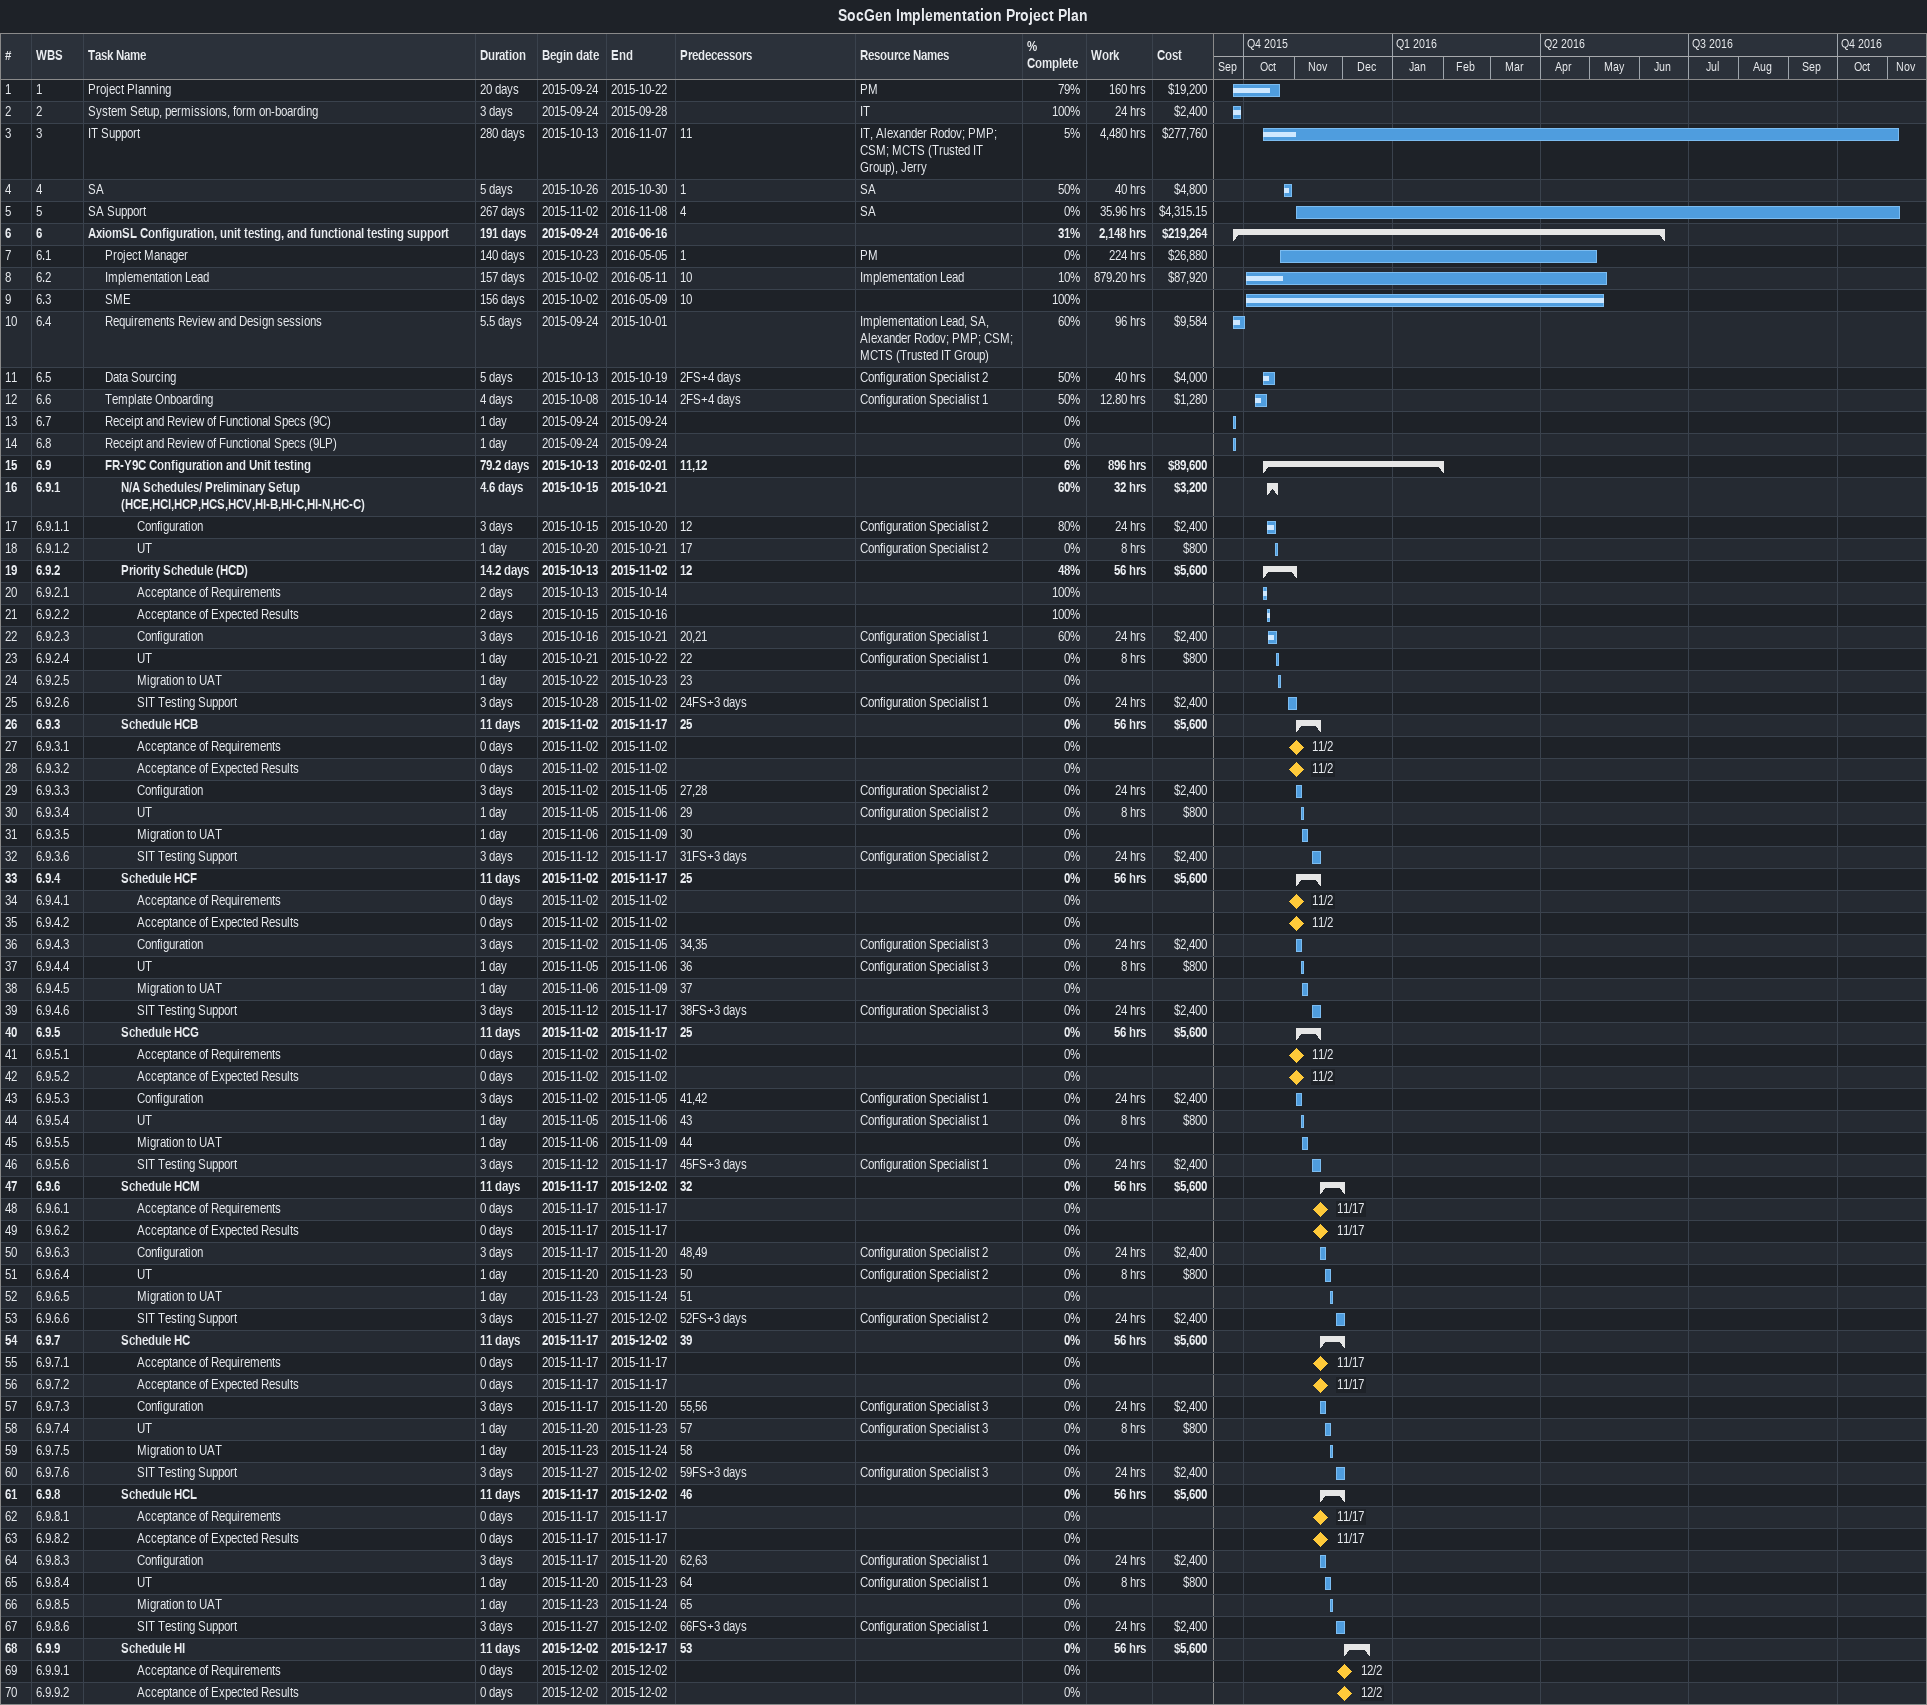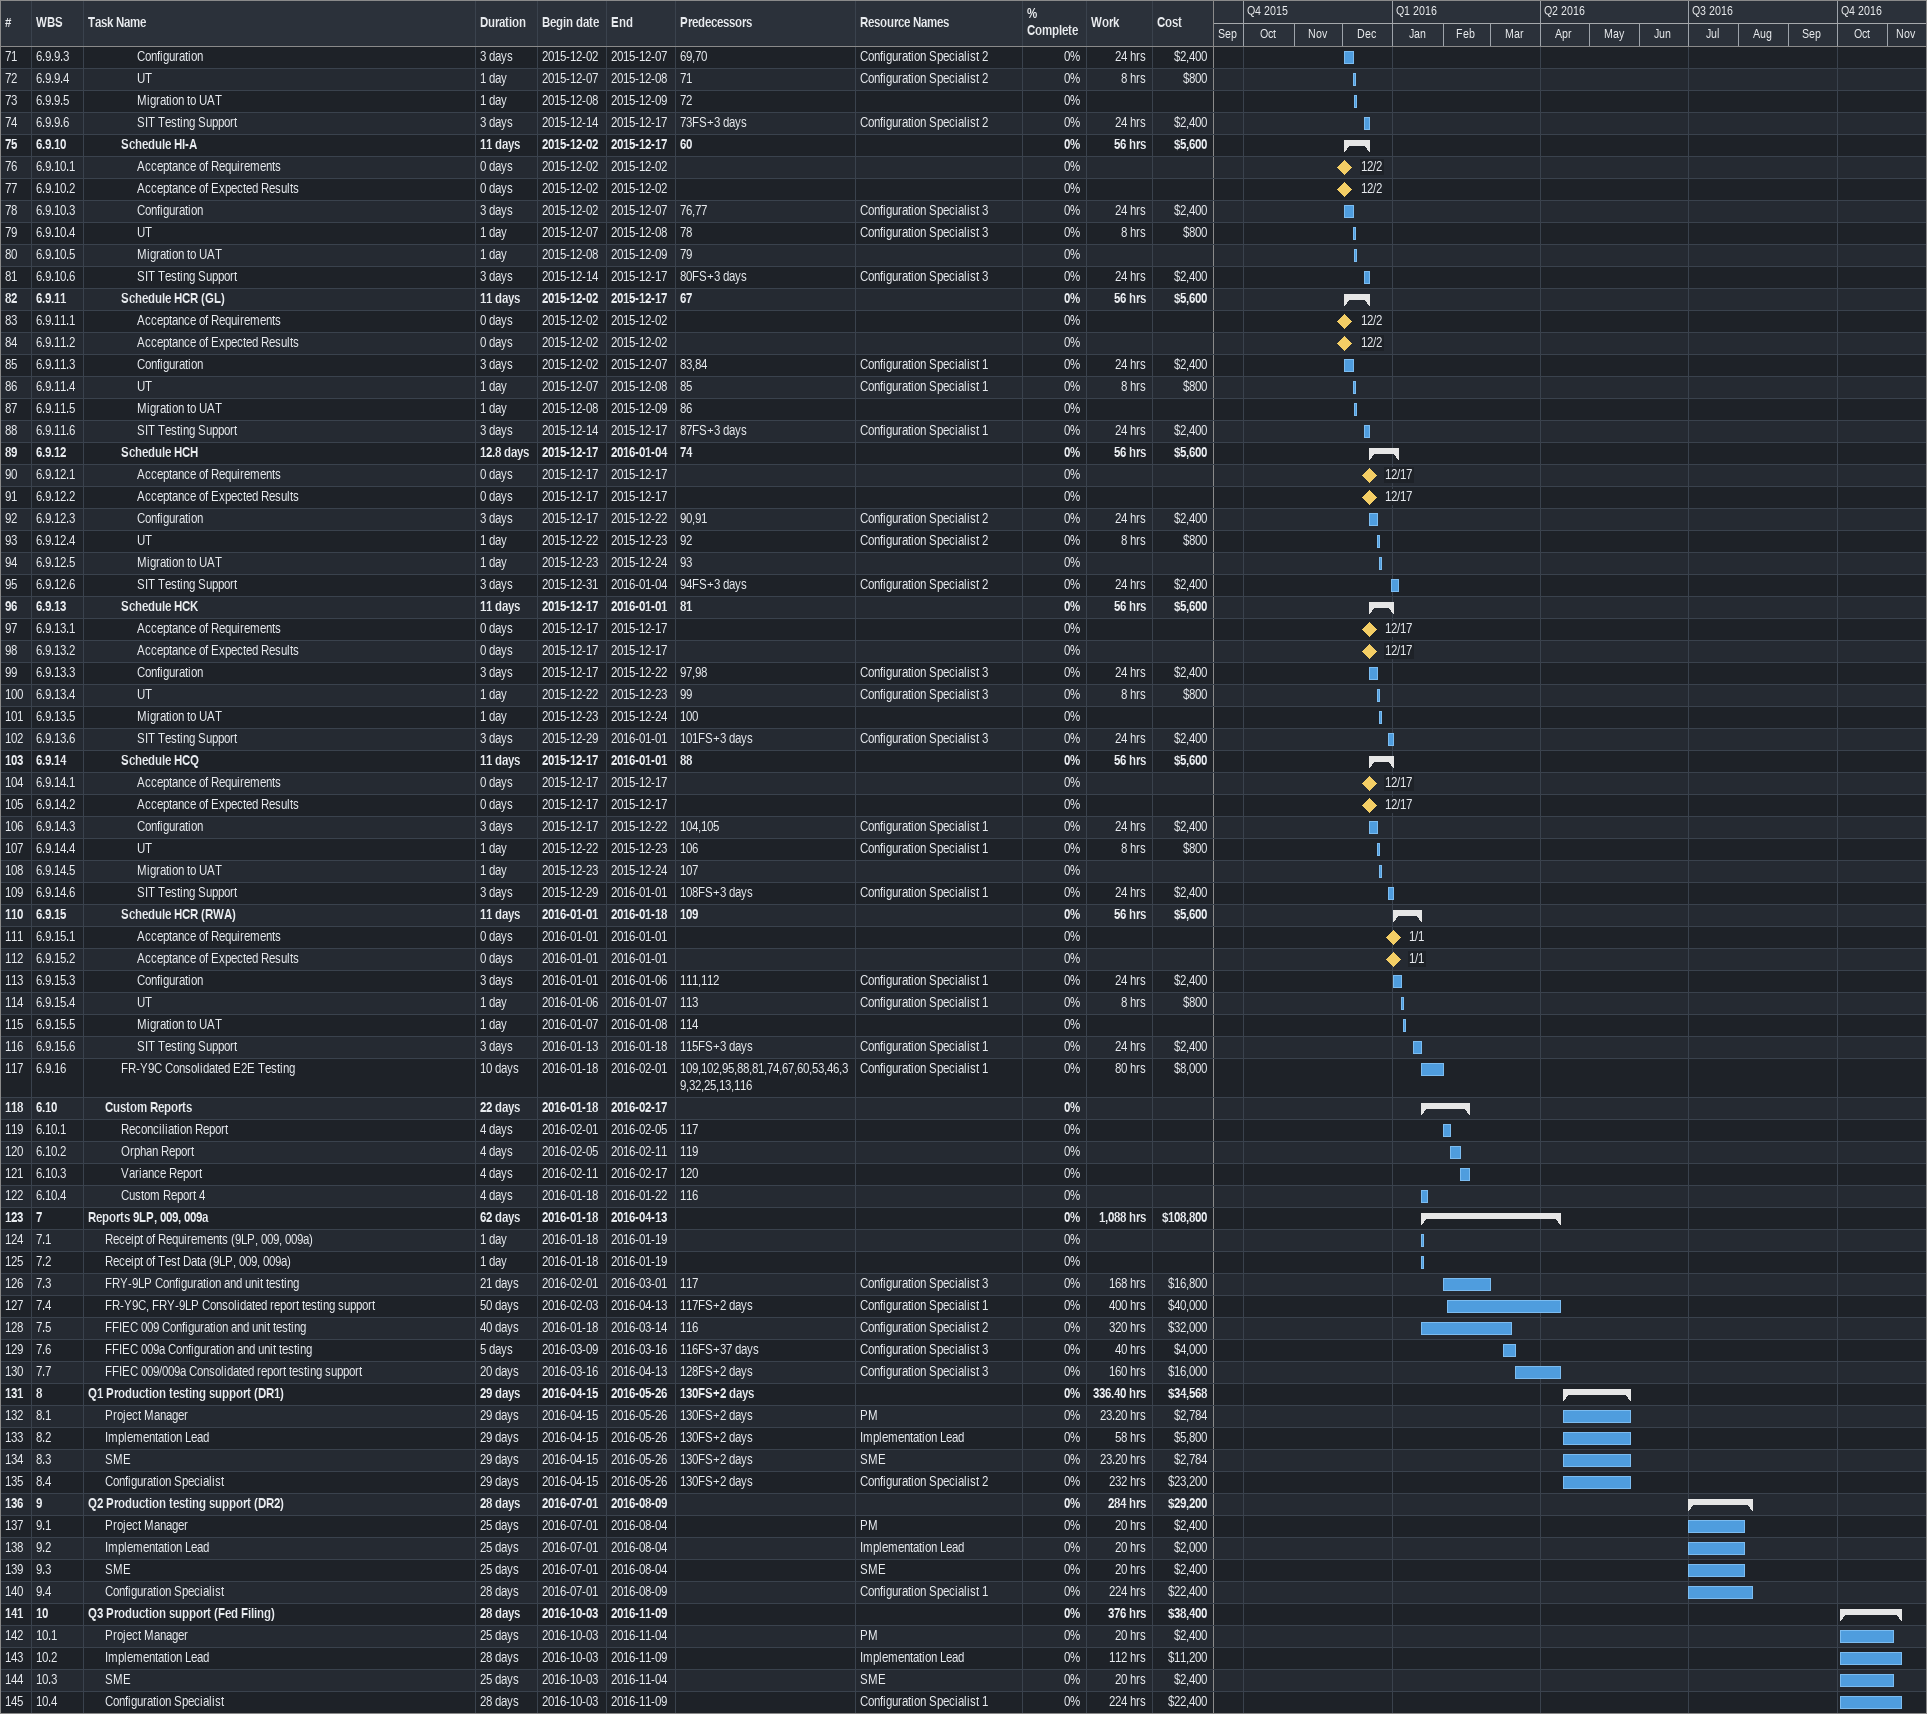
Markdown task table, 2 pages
SocGen Implementation Project Plan

| ID | WBS | Task | Duration | Start | Finish | Predecessors | Resources | % complete | Work (h) | Cost ($) |
|---|---|---|---|---|---|---|---|---|---|---|
| 1 | 1 | Project Planning | 20d | 2015-09-24 | 2015-10-22 |  | PM | 79 | 160 | 19200 |
| 2 | 2 | System Setup, permissions, form on-boarding | 3d | 2015-09-24 | 2015-09-28 |  | IT | 100 | 24 | 2400 |
| 3 | 3 | IT Support | 280d | 2015-10-13 | 2016-11-07 | 11 | IT, Alexander Rodov; PMP; CSM; MCTS (Trusted IT Group), Jerry | 5 | 4480 | 277760 |
| 4 | 4 | SA | 5d | 2015-10-26 | 2015-10-30 | 1 | SA | 50 | 40 | 4800 |
| 5 | 5 | SA Support | 267d | 2015-11-02 | 2016-11-08 | 4 | SA | 0 | 35.96 | 4315.15 |
| 6 | 6 | **AxiomSL Configuration, unit testing, and functional testing support** | 191d | 2015-09-24 | 2016-06-16 |  |  | 31 | 2148 | 219264 |
| 7 | 6.1 | Project Manager | 140d | 2015-10-23 | 2016-05-05 | 1 | PM | 0 | 224 | 26880 |
| 8 | 6.2 | Implementation Lead | 157d | 2015-10-02 | 2016-05-11 | 10 | Implementation Lead | 10 | 879.20 | 87920 |
| 9 | 6.3 | SME | 156d | 2015-10-02 | 2016-05-09 | 10 |  | 100 |  |  |
| 10 | 6.4 | Requirements Review and Design sessions | 5.5d | 2015-09-24 | 2015-10-01 |  | Implementation Lead, SA, Alexander Rodov; PMP; CSM; MCTS (Trusted IT Group) | 60 | 96 | 9584 |
| 11 | 6.5 | Data Sourcing | 5d | 2015-10-13 | 2015-10-19 | 2FS+4d | Configuration Specialist 2 | 50 | 40 | 4000 |
| 12 | 6.6 | Template Onboarding | 4d | 2015-10-08 | 2015-10-14 | 2FS+4d | Configuration Specialist 1 | 50 | 12.80 | 1280 |
| 13 | 6.7 | Receipt and Review of Functional Specs (9C) | 1d | 2015-09-24 | 2015-09-24 |  |  | 0 |  |  |
| 14 | 6.8 | Receipt and Review of Functional Specs (9LP) | 1d | 2015-09-24 | 2015-09-24 |  |  | 0 |  |  |
| 15 | 6.9 | **FR-Y9C Configuration and Unit testing** | 79.2d | 2015-10-13 | 2016-02-01 | 11, 12 |  | 6 | 896 | 89600 |
| 16 | 6.9.1 | **N/A Schedules/ Preliminary Setup (HCE,HCI,HCP,HCS,HCV,HI-B,HI-C,HI-N,HC-C)** | 4.6d | 2015-10-15 | 2015-10-21 |  |  | 60 | 32 | 3200 |
| 17 | 6.9.1.1 | Configuration | 3d | 2015-10-15 | 2015-10-20 | 12 | Configuration Specialist 2 | 80 | 24 | 2400 |
| 18 | 6.9.1.2 | UT | 1d | 2015-10-20 | 2015-10-21 | 17 | Configuration Specialist 2 | 0 | 8 | 800 |
| 19 | 6.9.2 | **Priority Schedule (HCD)** | 14.2d | 2015-10-13 | 2015-11-02 | 12 |  | 48 | 56 | 5600 |
| 20 | 6.9.2.1 | Acceptance of Requirements | 2d | 2015-10-13 | 2015-10-14 |  |  | 100 |  |  |
| 21 | 6.9.2.2 | Acceptance of Expected Results | 2d | 2015-10-15 | 2015-10-16 |  |  | 100 |  |  |
| 22 | 6.9.2.3 | Configuration | 3d | 2015-10-16 | 2015-10-21 | 20, 21 | Configuration Specialist 1 | 60 | 24 | 2400 |
| 23 | 6.9.2.4 | UT | 1d | 2015-10-21 | 2015-10-22 | 22 | Configuration Specialist 1 | 0 | 8 | 800 |
| 24 | 6.9.2.5 | Migration to UAT | 1d | 2015-10-22 | 2015-10-23 | 23 |  | 0 |  |  |
| 25 | 6.9.2.6 | SIT Testing Support | 3d | 2015-10-28 | 2015-11-02 | 24FS+3d | Configuration Specialist 1 | 0 | 24 | 2400 |
| 26 | 6.9.3 | **Schedule HCB** | 11d | 2015-11-02 | 2015-11-17 | 25 |  | 0 | 56 | 5600 |
| 27 | 6.9.3.1 | Acceptance of Requirements | 0d | 2015-11-02 | 2015-11-02 |  |  | 0 |  |  |
| 28 | 6.9.3.2 | Acceptance of Expected Results | 0d | 2015-11-02 | 2015-11-02 |  |  | 0 |  |  |
| 29 | 6.9.3.3 | Configuration | 3d | 2015-11-02 | 2015-11-05 | 27, 28 | Configuration Specialist 2 | 0 | 24 | 2400 |
| 30 | 6.9.3.4 | UT | 1d | 2015-11-05 | 2015-11-06 | 29 | Configuration Specialist 2 | 0 | 8 | 800 |
| 31 | 6.9.3.5 | Migration to UAT | 1d | 2015-11-06 | 2015-11-09 | 30 |  | 0 |  |  |
| 32 | 6.9.3.6 | SIT Testing Support | 3d | 2015-11-12 | 2015-11-17 | 31FS+3d | Configuration Specialist 2 | 0 | 24 | 2400 |
| 33 | 6.9.4 | **Schedule HCF** | 11d | 2015-11-02 | 2015-11-17 | 25 |  | 0 | 56 | 5600 |
| 34 | 6.9.4.1 | Acceptance of Requirements | 0d | 2015-11-02 | 2015-11-02 |  |  | 0 |  |  |
| 35 | 6.9.4.2 | Acceptance of Expected Results | 0d | 2015-11-02 | 2015-11-02 |  |  | 0 |  |  |
| 36 | 6.9.4.3 | Configuration | 3d | 2015-11-02 | 2015-11-05 | 34, 35 | Configuration Specialist 3 | 0 | 24 | 2400 |
| 37 | 6.9.4.4 | UT | 1d | 2015-11-05 | 2015-11-06 | 36 | Configuration Specialist 3 | 0 | 8 | 800 |
| 38 | 6.9.4.5 | Migration to UAT | 1d | 2015-11-06 | 2015-11-09 | 37 |  | 0 |  |  |
| 39 | 6.9.4.6 | SIT Testing Support | 3d | 2015-11-12 | 2015-11-17 | 38FS+3d | Configuration Specialist 3 | 0 | 24 | 2400 |
| 40 | 6.9.5 | **Schedule HCG** | 11d | 2015-11-02 | 2015-11-17 | 25 |  | 0 | 56 | 5600 |
| 41 | 6.9.5.1 | Acceptance of Requirements | 0d | 2015-11-02 | 2015-11-02 |  |  | 0 |  |  |
| 42 | 6.9.5.2 | Acceptance of Expected Results | 0d | 2015-11-02 | 2015-11-02 |  |  | 0 |  |  |
| 43 | 6.9.5.3 | Configuration | 3d | 2015-11-02 | 2015-11-05 | 41, 42 | Configuration Specialist 1 | 0 | 24 | 2400 |
| 44 | 6.9.5.4 | UT | 1d | 2015-11-05 | 2015-11-06 | 43 | Configuration Specialist 1 | 0 | 8 | 800 |
| 45 | 6.9.5.5 | Migration to UAT | 1d | 2015-11-06 | 2015-11-09 | 44 |  | 0 |  |  |
| 46 | 6.9.5.6 | SIT Testing Support | 3d | 2015-11-12 | 2015-11-17 | 45FS+3d | Configuration Specialist 1 | 0 | 24 | 2400 |
| 47 | 6.9.6 | **Schedule HCM** | 11d | 2015-11-17 | 2015-12-02 | 32 |  | 0 | 56 | 5600 |
| 48 | 6.9.6.1 | Acceptance of Requirements | 0d | 2015-11-17 | 2015-11-17 |  |  | 0 |  |  |
| 49 | 6.9.6.2 | Acceptance of Expected Results | 0d | 2015-11-17 | 2015-11-17 |  |  | 0 |  |  |
| 50 | 6.9.6.3 | Configuration | 3d | 2015-11-17 | 2015-11-20 | 48, 49 | Configuration Specialist 2 | 0 | 24 | 2400 |
| 51 | 6.9.6.4 | UT | 1d | 2015-11-20 | 2015-11-23 | 50 | Configuration Specialist 2 | 0 | 8 | 800 |
| 52 | 6.9.6.5 | Migration to UAT | 1d | 2015-11-23 | 2015-11-24 | 51 |  | 0 |  |  |
| 53 | 6.9.6.6 | SIT Testing Support | 3d | 2015-11-27 | 2015-12-02 | 52FS+3d | Configuration Specialist 2 | 0 | 24 | 2400 |
| 54 | 6.9.7 | **Schedule HC** | 11d | 2015-11-17 | 2015-12-02 | 39 |  | 0 | 56 | 5600 |
| 55 | 6.9.7.1 | Acceptance of Requirements | 0d | 2015-11-17 | 2015-11-17 |  |  | 0 |  |  |
| 56 | 6.9.7.2 | Acceptance of Expected Results | 0d | 2015-11-17 | 2015-11-17 |  |  | 0 |  |  |
| 57 | 6.9.7.3 | Configuration | 3d | 2015-11-17 | 2015-11-20 | 55, 56 | Configuration Specialist 3 | 0 | 24 | 2400 |
| 58 | 6.9.7.4 | UT | 1d | 2015-11-20 | 2015-11-23 | 57 | Configuration Specialist 3 | 0 | 8 | 800 |
| 59 | 6.9.7.5 | Migration to UAT | 1d | 2015-11-23 | 2015-11-24 | 58 |  | 0 |  |  |
| 60 | 6.9.7.6 | SIT Testing Support | 3d | 2015-11-27 | 2015-12-02 | 59FS+3d | Configuration Specialist 3 | 0 | 24 | 2400 |
| 61 | 6.9.8 | **Schedule HCL** | 11d | 2015-11-17 | 2015-12-02 | 46 |  | 0 | 56 | 5600 |
| 62 | 6.9.8.1 | Acceptance of Requirements | 0d | 2015-11-17 | 2015-11-17 |  |  | 0 |  |  |
| 63 | 6.9.8.2 | Acceptance of Expected Results | 0d | 2015-11-17 | 2015-11-17 |  |  | 0 |  |  |
| 64 | 6.9.8.3 | Configuration | 3d | 2015-11-17 | 2015-11-20 | 62, 63 | Configuration Specialist 1 | 0 | 24 | 2400 |
| 65 | 6.9.8.4 | UT | 1d | 2015-11-20 | 2015-11-23 | 64 | Configuration Specialist 1 | 0 | 8 | 800 |
| 66 | 6.9.8.5 | Migration to UAT | 1d | 2015-11-23 | 2015-11-24 | 65 |  | 0 |  |  |
| 67 | 6.9.8.6 | SIT Testing Support | 3d | 2015-11-27 | 2015-12-02 | 66FS+3d | Configuration Specialist 1 | 0 | 24 | 2400 |
| 68 | 6.9.9 | **Schedule HI** | 11d | 2015-12-02 | 2015-12-17 | 53 |  | 0 | 56 | 5600 |
| 69 | 6.9.9.1 | Acceptance of Requirements | 0d | 2015-12-02 | 2015-12-02 |  |  | 0 |  |  |
| 70 | 6.9.9.2 | Acceptance of Expected Results | 0d | 2015-12-02 | 2015-12-02 |  |  | 0 |  |  |
| 71 | 6.9.9.3 | Configuration | 3d | 2015-12-02 | 2015-12-07 | 69, 70 | Configuration Specialist 2 | 0 | 24 | 2400 |
| 72 | 6.9.9.4 | UT | 1d | 2015-12-07 | 2015-12-08 | 71 | Configuration Specialist 2 | 0 | 8 | 800 |
| 73 | 6.9.9.5 | Migration to UAT | 1d | 2015-12-08 | 2015-12-09 | 72 |  | 0 |  |  |
| 74 | 6.9.9.6 | SIT Testing Support | 3d | 2015-12-14 | 2015-12-17 | 73FS+3d | Configuration Specialist 2 | 0 | 24 | 2400 |
| 75 | 6.9.10 | **Schedule HI-A** | 11d | 2015-12-02 | 2015-12-17 | 60 |  | 0 | 56 | 5600 |
| 76 | 6.9.10.1 | Acceptance of Requirements | 0d | 2015-12-02 | 2015-12-02 |  |  | 0 |  |  |
| 77 | 6.9.10.2 | Acceptance of Expected Results | 0d | 2015-12-02 | 2015-12-02 |  |  | 0 |  |  |
| 78 | 6.9.10.3 | Configuration | 3d | 2015-12-02 | 2015-12-07 | 76, 77 | Configuration Specialist 3 | 0 | 24 | 2400 |
| 79 | 6.9.10.4 | UT | 1d | 2015-12-07 | 2015-12-08 | 78 | Configuration Specialist 3 | 0 | 8 | 800 |
| 80 | 6.9.10.5 | Migration to UAT | 1d | 2015-12-08 | 2015-12-09 | 79 |  | 0 |  |  |
| 81 | 6.9.10.6 | SIT Testing Support | 3d | 2015-12-14 | 2015-12-17 | 80FS+3d | Configuration Specialist 3 | 0 | 24 | 2400 |
| 82 | 6.9.11 | **Schedule HCR (GL)** | 11d | 2015-12-02 | 2015-12-17 | 67 |  | 0 | 56 | 5600 |
| 83 | 6.9.11.1 | Acceptance of Requirements | 0d | 2015-12-02 | 2015-12-02 |  |  | 0 |  |  |
| 84 | 6.9.11.2 | Acceptance of Expected Results | 0d | 2015-12-02 | 2015-12-02 |  |  | 0 |  |  |
| 85 | 6.9.11.3 | Configuration | 3d | 2015-12-02 | 2015-12-07 | 83, 84 | Configuration Specialist 1 | 0 | 24 | 2400 |
| 86 | 6.9.11.4 | UT | 1d | 2015-12-07 | 2015-12-08 | 85 | Configuration Specialist 1 | 0 | 8 | 800 |
| 87 | 6.9.11.5 | Migration to UAT | 1d | 2015-12-08 | 2015-12-09 | 86 |  | 0 |  |  |
| 88 | 6.9.11.6 | SIT Testing Support | 3d | 2015-12-14 | 2015-12-17 | 87FS+3d | Configuration Specialist 1 | 0 | 24 | 2400 |
| 89 | 6.9.12 | **Schedule HCH** | 12.8d | 2015-12-17 | 2016-01-04 | 74 |  | 0 | 56 | 5600 |
| 90 | 6.9.12.1 | Acceptance of Requirements | 0d | 2015-12-17 | 2015-12-17 |  |  | 0 |  |  |
| 91 | 6.9.12.2 | Acceptance of Expected Results | 0d | 2015-12-17 | 2015-12-17 |  |  | 0 |  |  |
| 92 | 6.9.12.3 | Configuration | 3d | 2015-12-17 | 2015-12-22 | 90, 91 | Configuration Specialist 2 | 0 | 24 | 2400 |
| 93 | 6.9.12.4 | UT | 1d | 2015-12-22 | 2015-12-23 | 92 | Configuration Specialist 2 | 0 | 8 | 800 |
| 94 | 6.9.12.5 | Migration to UAT | 1d | 2015-12-23 | 2015-12-24 | 93 |  | 0 |  |  |
| 95 | 6.9.12.6 | SIT Testing Support | 3d | 2015-12-31 | 2016-01-04 | 94FS+3d | Configuration Specialist 2 | 0 | 24 | 2400 |
| 96 | 6.9.13 | **Schedule HCK** | 11d | 2015-12-17 | 2016-01-01 | 81 |  | 0 | 56 | 5600 |
| 97 | 6.9.13.1 | Acceptance of Requirements | 0d | 2015-12-17 | 2015-12-17 |  |  | 0 |  |  |
| 98 | 6.9.13.2 | Acceptance of Expected Results | 0d | 2015-12-17 | 2015-12-17 |  |  | 0 |  |  |
| 99 | 6.9.13.3 | Configuration | 3d | 2015-12-17 | 2015-12-22 | 97, 98 | Configuration Specialist 3 | 0 | 24 | 2400 |
| 100 | 6.9.13.4 | UT | 1d | 2015-12-22 | 2015-12-23 | 99 | Configuration Specialist 3 | 0 | 8 | 800 |
| 101 | 6.9.13.5 | Migration to UAT | 1d | 2015-12-23 | 2015-12-24 | 100 |  | 0 |  |  |
| 102 | 6.9.13.6 | SIT Testing Support | 3d | 2015-12-29 | 2016-01-01 | 101FS+3d | Configuration Specialist 3 | 0 | 24 | 2400 |
| 103 | 6.9.14 | **Schedule HCQ** | 11d | 2015-12-17 | 2016-01-01 | 88 |  | 0 | 56 | 5600 |
| 104 | 6.9.14.1 | Acceptance of Requirements | 0d | 2015-12-17 | 2015-12-17 |  |  | 0 |  |  |
| 105 | 6.9.14.2 | Acceptance of Expected Results | 0d | 2015-12-17 | 2015-12-17 |  |  | 0 |  |  |
| 106 | 6.9.14.3 | Configuration | 3d | 2015-12-17 | 2015-12-22 | 104, 105 | Configuration Specialist 1 | 0 | 24 | 2400 |
| 107 | 6.9.14.4 | UT | 1d | 2015-12-22 | 2015-12-23 | 106 | Configuration Specialist 1 | 0 | 8 | 800 |
| 108 | 6.9.14.5 | Migration to UAT | 1d | 2015-12-23 | 2015-12-24 | 107 |  | 0 |  |  |
| 109 | 6.9.14.6 | SIT Testing Support | 3d | 2015-12-29 | 2016-01-01 | 108FS+3d | Configuration Specialist 1 | 0 | 24 | 2400 |
| 110 | 6.9.15 | **Schedule HCR (RWA)** | 11d | 2016-01-01 | 2016-01-18 | 109 |  | 0 | 56 | 5600 |
| 111 | 6.9.15.1 | Acceptance of Requirements | 0d | 2016-01-01 | 2016-01-01 |  |  | 0 |  |  |
| 112 | 6.9.15.2 | Acceptance of Expected Results | 0d | 2016-01-01 | 2016-01-01 |  |  | 0 |  |  |
| 113 | 6.9.15.3 | Configuration | 3d | 2016-01-01 | 2016-01-06 | 111, 112 | Configuration Specialist 1 | 0 | 24 | 2400 |
| 114 | 6.9.15.4 | UT | 1d | 2016-01-06 | 2016-01-07 | 113 | Configuration Specialist 1 | 0 | 8 | 800 |
| 115 | 6.9.15.5 | Migration to UAT | 1d | 2016-01-07 | 2016-01-08 | 114 |  | 0 |  |  |
| 116 | 6.9.15.6 | SIT Testing Support | 3d | 2016-01-13 | 2016-01-18 | 115FS+3d | Configuration Specialist 1 | 0 | 24 | 2400 |
| 117 | 6.9.16 | FR-Y9C Consolidated E2E Testing | 10d | 2016-01-18 | 2016-02-01 | 109, 102, 95, 88, 81, 74, 67, 60, 53, 46, 39, 32, 25, 13, 116 | Configuration Specialist 1 | 0 | 80 | 8000 |
| 118 | 6.10 | **Custom Reports** | 22d | 2016-01-18 | 2016-02-17 |  |  | 0 |  |  |
| 119 | 6.10.1 | Reconciliation Report | 4d | 2016-02-01 | 2016-02-05 | 117 |  | 0 |  |  |
| 120 | 6.10.2 | Orphan Report | 4d | 2016-02-05 | 2016-02-11 | 119 |  | 0 |  |  |
| 121 | 6.10.3 | Variance Report | 4d | 2016-02-11 | 2016-02-17 | 120 |  | 0 |  |  |
| 122 | 6.10.4 | Custom Report 4 | 4d | 2016-01-18 | 2016-01-22 | 116 |  | 0 |  |  |
| 123 | 7 | **Reports 9LP, 009, 009a** | 62d | 2016-01-18 | 2016-04-13 |  |  | 0 | 1088 | 108800 |
| 124 | 7.1 | Receipt of Requirements (9LP, 009, 009a) | 1d | 2016-01-18 | 2016-01-19 |  |  | 0 |  |  |
| 125 | 7.2 | Receipt of Test Data (9LP, 009, 009a) | 1d | 2016-01-18 | 2016-01-19 |  |  | 0 |  |  |
| 126 | 7.3 | FRY-9LP Configuration and unit testing | 21d | 2016-02-01 | 2016-03-01 | 117 | Configuration Specialist 3 | 0 | 168 | 16800 |
| 127 | 7.4 | FR-Y9C, FRY-9LP Consolidated report testing support | 50d | 2016-02-03 | 2016-04-13 | 117FS+2d | Configuration Specialist 1 | 0 | 400 | 40000 |
| 128 | 7.5 | FFIEC 009 Configuration and unit testing | 40d | 2016-01-18 | 2016-03-14 | 116 | Configuration Specialist 2 | 0 | 320 | 32000 |
| 129 | 7.6 | FFIEC 009a Configuration and unit testing | 5d | 2016-03-09 | 2016-03-16 | 116FS+37d | Configuration Specialist 3 | 0 | 40 | 4000 |
| 130 | 7.7 | FFIEC 009/009a Consolidated report testing support | 20d | 2016-03-16 | 2016-04-13 | 128FS+2d | Configuration Specialist 3 | 0 | 160 | 16000 |
| 131 | 8 | **Q1 Production testing support (DR1)** | 29d | 2016-04-15 | 2016-05-26 | 130FS+2d |  | 0 | 336.40 | 34568 |
| 132 | 8.1 | Project Manager | 29d | 2016-04-15 | 2016-05-26 | 130FS+2d | PM | 0 | 23.20 | 2784 |
| 133 | 8.2 | Implementation Lead | 29d | 2016-04-15 | 2016-05-26 | 130FS+2d | Implementation Lead | 0 | 58 | 5800 |
| 134 | 8.3 | SME | 29d | 2016-04-15 | 2016-05-26 | 130FS+2d | SME | 0 | 23.20 | 2784 |
| 135 | 8.4 | Configuration Specialist | 29d | 2016-04-15 | 2016-05-26 | 130FS+2d | Configuration Specialist 2 | 0 | 232 | 23200 |
| 136 | 9 | **Q2 Production testing support (DR2)** | 28d | 2016-07-01 | 2016-08-09 |  |  | 0 | 284 | 29200 |
| 137 | 9.1 | Project Manager | 25d | 2016-07-01 | 2016-08-04 |  | PM | 0 | 20 | 2400 |
| 138 | 9.2 | Implementation Lead | 25d | 2016-07-01 | 2016-08-04 |  | Implementation Lead | 0 | 20 | 2000 |
| 139 | 9.3 | SME | 25d | 2016-07-01 | 2016-08-04 |  | SME | 0 | 20 | 2400 |
| 140 | 9.4 | Configuration Specialist | 28d | 2016-07-01 | 2016-08-09 |  | Configuration Specialist 1 | 0 | 224 | 22400 |
| 141 | 10 | **Q3 Production support (Fed Filing)** | 28d | 2016-10-03 | 2016-11-09 |  |  | 0 | 376 | 38400 |
| 142 | 10.1 | Project Manager | 25d | 2016-10-03 | 2016-11-04 |  | PM | 0 | 20 | 2400 |
| 143 | 10.2 | Implementation Lead | 28d | 2016-10-03 | 2016-11-09 |  | Implementation Lead | 0 | 112 | 11200 |
| 144 | 10.3 | SME | 25d | 2016-10-03 | 2016-11-04 |  | SME | 0 | 20 | 2400 |
| 145 | 10.4 | Configuration Specialist | 28d | 2016-10-03 | 2016-11-09 |  | Configuration Specialist 1 | 0 | 224 | 22400 |
